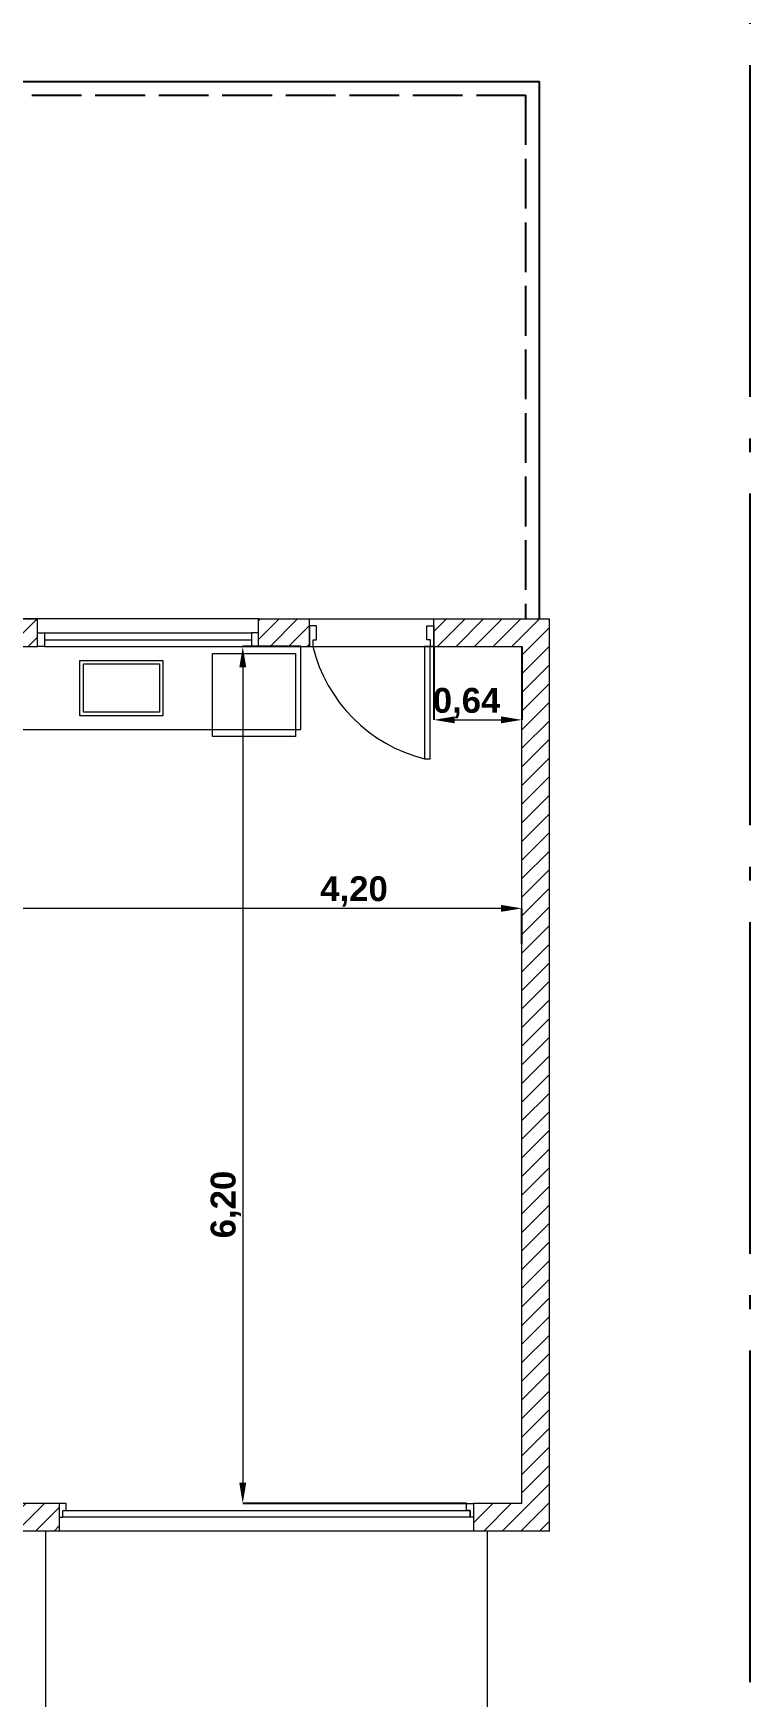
# Model space of a CAD drawing. Header units: millimetres. Extents: x 1601 to 3571, y 1479 to 1743.
# Drawn here: x 1619.14 to 1624.33, y 1486.89 to 1498.92 of the extents above; entities that cross this region are included whole.
import ezdxf

# ---------------------------------------------------------------- set-up
doc = ezdxf.new("R2010")
doc.units = ezdxf.units.MM
doc.header["$PDMODE"] = 3
doc.linetypes.add('ACAD_ISO02W100', pattern=[15, 12, -3])
doc.linetypes.add('ACAD_ISO04W100', pattern=[30, 24, -3, 0, -3])
doc.layers.add('0-Límites', color=2, linetype='Continuous')
doc.layers.add('2 - Pisos', color=252, linetype='Continuous')
for name, color, linetype, lineweight, true_color in [('arbol', 7, 'Continuous', 18, 0x00701c), ('gris', 252, 'Continuous', 18, 0x696969), ('rojo muros', 7, 'Continuous', 18, 0xe60a62)]:
    doc.layers.add(name, color=color, linetype=linetype, lineweight=lineweight, true_color=true_color)
doc.layers.add('cotas', color=104, linetype='Continuous', lineweight=18)
doc.styles.add('SANSSERIFBOLD', font='sasb____.pfb')
doc.styles.get("Standard").update_dxf_attribs({"font": 'arial.ttf'})
doc.dimstyles.new('ISO-25', dxfattribs={"dimtxt": 2.5, "dimasz": 2.5, "dimexe": 1.25, "dimexo": 0.625, "dimtad": 1, "dimtxsty": 'Standard', "dimcen": 2.5, "dimadec": 0, "dimazin": 0, "dimtfac": 1, "dimtmove": 0, "dimatfit": 3, "dimfxl": 0, "dimarcsym": 0})

# ---------------------------------------------------------------- blocks, each defined once
blk = doc.blocks.new('*D276')
at = {"layer": 'cotas', "color": 0, "linetype": 'Continuous', "lineweight": -2}
for p, q in [((1621.077, 1494.486), (1620.656, 1494.486)), ((1622.277, 1488.286), (1620.656, 1488.286))]:
    blk.add_line(p, q, dxfattribs=at)
at = {"layer": 'cotas', "color": 0, "linetype": 'Continuous', "lineweight": 9}
blk.add_line((1620.656, 1494.336), (1620.656, 1488.436), dxfattribs=at)
at = {"layer": 'cotas', "color": 0, "linetype": 'Continuous'}
for points in [[(1620.631, 1494.336), (1620.681, 1494.336), (1620.656, 1494.486)], [(1620.631, 1488.436), (1620.681, 1488.436), (1620.656, 1488.286)]]:
    blk.add_solid(points, dxfattribs=at)
at = {"layer": 'Defpoints', "color": 0, "linetype": 'Continuous'}
for p in [(1621.077, 1494.486), (1620.656, 1488.286), (1622.277, 1488.286)]:
    blk.add_point(p, dxfattribs=at)
at = {"layer": 'cotas', "linetype": 'Continuous', "insert": (1620.534, 1490.449), "char_height": 0.18, "attachment_point": 5, "rotation": 90, "style": 'SANSSERIFBOLD'}
blk.add_mtext('6,20', dxfattribs=at)
blk = doc.blocks.new('*D277')
at = {"layer": 'cotas', "color": 0, "linetype": 'Continuous', "lineweight": -2}
for p, q in [((1618.477, 1492.331), (1618.477, 1492.592)), ((1622.677, 1492.336), (1622.677, 1492.592))]:
    blk.add_line(p, q, dxfattribs=at)
at = {"layer": 'cotas', "color": 0, "linetype": 'Continuous', "lineweight": 9}
blk.add_line((1622.527, 1492.592), (1618.627, 1492.592), dxfattribs=at)
at = {"layer": 'cotas', "color": 0, "linetype": 'Continuous'}
for points in [[(1618.627, 1492.617), (1618.627, 1492.567), (1618.477, 1492.592)], [(1622.527, 1492.617), (1622.527, 1492.567), (1622.677, 1492.592)]]:
    blk.add_solid(points, dxfattribs=at)
at = {"layer": 'Defpoints', "color": 0, "linetype": 'Continuous'}
for p in [(1618.477, 1492.592), (1618.477, 1492.331), (1622.677, 1492.336)]:
    blk.add_point(p, dxfattribs=at)
at = {"layer": 'cotas', "linetype": 'Continuous', "insert": (1621.462, 1492.714), "char_height": 0.18, "attachment_point": 5, "style": 'SANSSERIFBOLD'}
blk.add_mtext('4,20', dxfattribs=at)
blk = doc.blocks.new('*D278')
at = {"layer": 'cotas', "color": 0, "linetype": 'Continuous', "lineweight": -2}
for p, q in [((1622.04, 1494.486), (1622.04, 1493.956)), ((1622.677, 1494.486), (1622.677, 1493.956))]:
    blk.add_line(p, q, dxfattribs=at)
at = {"layer": 'cotas', "color": 0, "linetype": 'Continuous', "lineweight": 9}
blk.add_line((1622.19, 1493.956), (1622.527, 1493.956), dxfattribs=at)
at = {"layer": 'cotas', "color": 0, "linetype": 'Continuous'}
for points in [[(1622.19, 1493.981), (1622.19, 1493.931), (1622.04, 1493.956)], [(1622.527, 1493.981), (1622.527, 1493.931), (1622.677, 1493.956)]]:
    blk.add_solid(points, dxfattribs=at)
at = {"layer": 'Defpoints', "color": 0, "linetype": 'Continuous'}
for p in [(1622.04, 1494.486), (1622.677, 1494.486), (1622.677, 1493.956)]:
    blk.add_point(p, dxfattribs=at)
at = {"layer": 'cotas', "linetype": 'Continuous', "insert": (1622.277, 1494.077), "char_height": 0.18, "attachment_point": 5, "style": 'SANSSERIFBOLD'}
blk.add_mtext('0,64', dxfattribs=at)

msp = doc.modelspace()

# ---------------------------------------------------------------- hatches: boundary and pattern name
at = {"layer": 'rojo muros'}
h = msp.add_hatch(dxfattribs=at)
h.set_pattern_fill('LINE', color=256, scale=0.03, angle=45, style=0)
h.set_pattern_definition([(45, (3.92174, 2e-11), (-0.067351921, 0.067351921), [])])
h.paths.add_polyline_path([(1619.17, 1494.686), (1618.477, 1494.686), (1618.477, 1494.486), (1619.17, 1494.486)])
h.paths.add_polyline_path([(1617.027, 1494.636), (1617.027, 1494.686), (1616.977, 1494.686), (1616.977, 1494.486), (1617.027, 1494.486)])
h.paths.add_polyline_path([(1622.04, 1494.636), (1622.04, 1494.486), (1622.177, 1494.486), (1622.177, 1494.636)])
h.paths.add_polyline_path([(1622.04, 1494.686), (1622.04, 1494.636), (1622.177, 1494.636), (1622.177, 1494.486), (1622.677, 1494.486), (1622.677, 1488.286), (1622.327, 1488.286), (1622.327, 1488.086), (1622.877, 1488.086), (1622.877, 1494.686)])
h.paths.add_polyline_path([(1621.14, 1494.486), (1621.14, 1494.686), (1620.77, 1494.686), (1620.77, 1494.486)])
h = msp.add_hatch(dxfattribs=at)
h.set_pattern_fill('LINE', color=256, scale=0.03, angle=45, style=0)
h.set_pattern_definition([(45, (1616.80812, 1487.0859), (-0.067352, 0.067352), [])])
h.paths.add_polyline_path([(1618.927, 1488.086), (1619.327, 1488.086), (1619.327, 1488.286), (1618.738, 1488.286), (1618.738, 1487.246), (1616.808, 1487.246), (1616.808, 1487.086), (1618.927, 1487.086)])

# ---------------------------------------------------------------- linework, layer by layer
at = {"color": 2, "linetype": 'ACAD_ISO02W100', "ltscale": 0.03}
for p, q in [((1608.088, 1498.476), (1622.705, 1498.476)), ((1622.705, 1498.476), (1622.705, 1494.686))]:
    msp.add_line(p, q, dxfattribs=at)
at = {"layer": '0-Límites', "linetype": 'ACAD_ISO04W100', "ltscale": 0.1}
msp.add_line((1624.328, 1511.093), (1624.328, 1479.093), dxfattribs=at)
at = {"layer": '2 - Pisos'}
for p in [(1608.288, 1498.576), (1622.805, 1494.686)]:
    msp.add_line(p, (1622.805, 1498.576), dxfattribs=at)
at = {"layer": 'arbol'}
for p, q in [((1621.14, 1494.486), (1621.14, 1494.686)), ((1622.04, 1494.486), (1622.04, 1494.686))]:
    msp.add_line(p, q, dxfattribs=at)
at = {"layer": 'gris'}
for p, q in [((1618.477, 1494.686), (1619.17, 1494.686)), ((1620.32, 1494.686), (1618.527, 1494.686)), ((1620.77, 1494.686), (1619.17, 1494.686)), ((1619.17, 1494.486), (1619.17, 1494.686)), ((1620.77, 1494.486), (1620.77, 1494.686)), ((1620.77, 1494.686), (1622.877, 1494.686)), ((1622.877, 1488.086), (1622.877, 1494.686)), ((1618.477, 1494.486), (1619.17, 1494.486)), ((1619.22, 1494.586), (1620.72, 1494.586)), ((1619.22, 1494.536), (1620.72, 1494.536)), ((1619.22, 1494.486), (1620.72, 1494.486)), ((1620.77, 1494.486), (1621.077, 1494.486)), ((1621.077, 1493.886), (1621.077, 1494.486)), ((1621.077, 1494.486), (1622.677, 1494.486)), ((1622.677, 1488.286), (1622.677, 1494.486)), ((1618.477, 1493.886), (1621.077, 1493.886)), ((1619.327, 1488.286), (1618.738, 1488.286)), ((1619.327, 1488.286), (1619.327, 1488.086)), ((1622.677, 1488.286), (1622.327, 1488.286)), ((1622.327, 1488.286), (1622.327, 1488.086)), ((1619.327, 1488.086), (1618.927, 1488.086)), ((1619.227, 1488.086), (1619.227, 1479.086)), ((1622.327, 1488.086), (1619.327, 1488.086)), ((1622.877, 1488.086), (1622.327, 1488.086)), ((1622.427, 1488.086), (1622.427, 1479.086))]:
    msp.add_line(p, q, dxfattribs=at)
for points in [[(1621.14, 1494.636), (1621.14, 1494.486), (1621.165, 1494.486), (1621.165, 1494.536), (1621.19, 1494.536), (1621.19, 1494.636), (1621.14, 1494.636)], [(1622.04, 1494.636), (1622.04, 1494.486), (1622.015, 1494.486), (1622.015, 1494.536), (1621.99, 1494.536), (1621.99, 1494.636), (1622.04, 1494.636)], [(1619.327, 1488.286), (1619.327, 1488.186), (1619.352, 1488.186), (1619.352, 1488.236), (1619.377, 1488.236), (1619.377, 1488.286), (1619.327, 1488.286)], [(1622.327, 1488.286), (1622.327, 1488.186), (1622.302, 1488.186), (1622.302, 1488.236), (1622.277, 1488.236), (1622.277, 1488.286), (1622.327, 1488.286)]]:
    msp.add_lwpolyline(points, dxfattribs=at)
for points in [[(1619.22, 1494.486), (1619.17, 1494.486), (1619.17, 1494.586), (1619.22, 1494.586)], [(1620.72, 1494.486), (1620.77, 1494.486), (1620.77, 1494.586), (1620.72, 1494.586)], [(1622.013, 1493.673), (1622.013, 1494.486), (1621.973, 1494.486), (1621.973, 1493.673)], [(1621.038, 1493.836), (1620.438, 1493.836), (1620.438, 1494.436), (1621.038, 1494.436)], [(1622.302, 1488.186), (1619.352, 1488.186), (1619.352, 1488.236), (1622.302, 1488.236)]]:
    msp.add_lwpolyline(points, close=True, dxfattribs=at)
at = {"layer": 'gris', "linetype": 'Continuous', "lineweight": 15, "ltscale": 0.07}
for points in [[(1620.077, 1493.986), (1619.477, 1493.986), (1619.477, 1494.386), (1620.077, 1494.386)], [(1620.052, 1494.011), (1619.502, 1494.011), (1619.502, 1494.361), (1620.052, 1494.361)]]:
    msp.add_lwpolyline(points, close=True, dxfattribs=at)
at = {"layer": 'gris'}
msp.add_arc((1622.246, 1494.756), 1.116, 193.9798, 255.8382, dxfattribs=at)

# ---------------------------------------------------------------- dimensions: what is measured, and where the dimension line sits
at = {"layer": 'cotas', "linetype": 'Continuous'}
dim = msp.add_linear_dim(base=(1620.656, 1488.286), p1=(1621.077, 1494.486), p2=(1622.277, 1488.286), angle=90, dimstyle='ISO-25', override={"dimtxt": 0.18, "dimasz": 0.15, "dimexe": 0, "dimexo": 0, "dimgap": 0.01, "dimzin": 0, "dimtxsty": 'SANSSERIFBOLD', "dimclrt": 256, "dimlwd": 9}, dxfattribs=at)
dim.commit()
dim.dimension.update_dxf_attribs({"geometry": '*D276', "text_midpoint": (1620.656, 1490.449), "dimtype": 160})
for base, p1, p2, picture, middle in [((1622.677, 1493.956), (1622.04, 1494.486), (1622.677, 1494.486), '*D278', (1622.277, 1493.956)), ((1618.477, 1492.592), (1622.677, 1492.336), (1618.477, 1492.331), '*D277', (1621.462, 1492.592))]:
    dim = msp.add_linear_dim(base=base, p1=p1, p2=p2, dimstyle='ISO-25', override={"dimtxt": 0.18, "dimasz": 0.15, "dimexe": 0, "dimexo": 0, "dimgap": 0.01, "dimzin": 0, "dimtxsty": 'SANSSERIFBOLD', "dimclrt": 256, "dimlwd": 9}, dxfattribs=at)
    dim.commit()
    dim.dimension.update_dxf_attribs({"geometry": picture, "text_midpoint": middle, "dimtype": 160})

doc.saveas('drawing.dxf')
